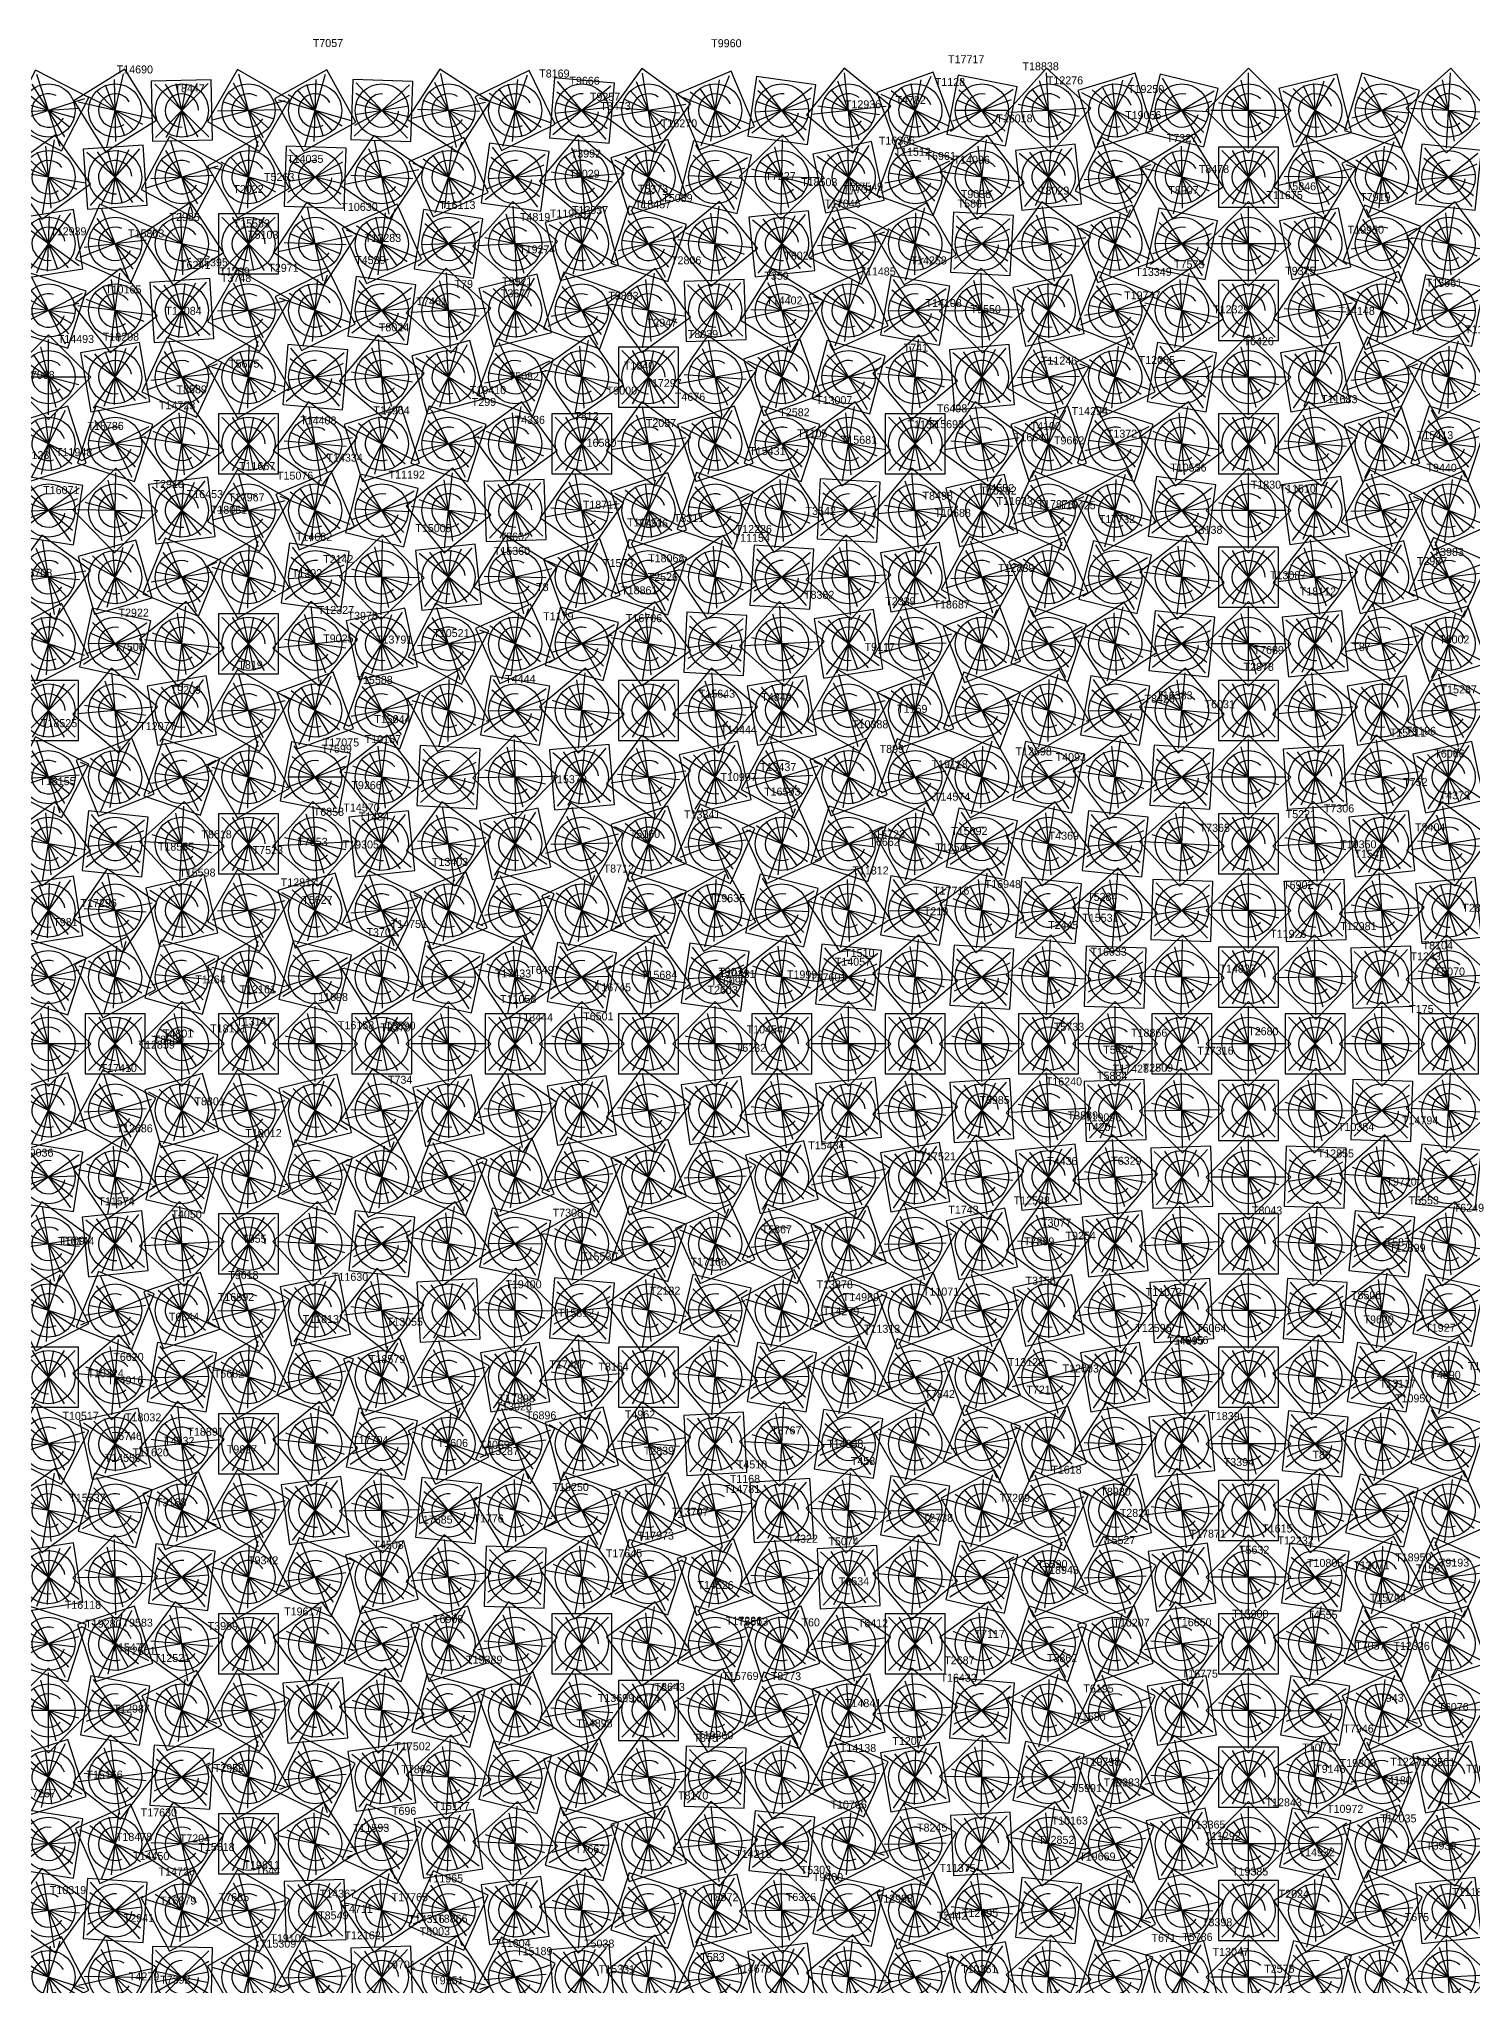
# Model space of a CAD drawing. Header units: metres. Extents: x -45 to 15052, y -45 to 15012.
# Drawn here: x 2686 to 4835, y 12088 to 15007 of the extents above; entities that cross this region are included whole.
import ezdxf

# ---------------------------------------------------------------- set-up
doc = ezdxf.new("R2010")
doc.units = ezdxf.units.M
for name, color, linetype in [('L0', 1, 'Continuous'), ('L1', 2, 'Continuous'), ('L10', 4, 'Continuous'), ('L11', 5, 'Continuous'), ('L2', 3, 'Continuous'), ('L3', 4, 'Continuous'), ('L4', 5, 'Continuous'), ('L5', 6, 'Continuous'), ('L6', 7, 'Continuous'), ('L7', 1, 'Continuous'), ('L8', 2, 'Continuous'), ('L9', 3, 'Continuous')]:
    doc.layers.add(name, color=color, linetype=linetype)

# ---------------------------------------------------------------- blocks, each defined once
blk = doc.blocks.new('CELL')
for p, q in [((-40, -40), (40, 40)), ((40, -40), (-40, 40)), ((-24, -40), (24, 40)), ((24, -40), (-24, 40)), ((-8, -40), (8, 40)), ((8, -40), (-8, 40))]:
    blk.add_line(p, q)
blk.add_lwpolyline([(-45, -45), (45, -45), (45, 45), (-45, 45)], close=True)
blk.add_circle((0, 0), 40)
blk.add_arc((0, 0), 25, 0, 270)

msp = doc.modelspace()

# ---------------------------------------------------------------- block references
at = {"layer": 'L0'}
for p, rotation in [((3100, 14900), 29), ((4300, 14900), 17), ((3200, 14800), 56), ((4400, 14800), 32), ((3300, 14700), 81), ((4500, 14700), 45), ((3400, 14600), 14), ((4600, 14600), 56), ((3500, 14500), 35), ((4700, 14500), 65), ((3600, 14400), 54), ((4800, 14400), 72), ((3700, 14300), 71), ((3800, 14200), 86.00000000000001), ((2700, 14100), 27), ((3900, 14100), 9), ((2800, 14000), 50), ((4000, 14000), 20), ((2900, 13900), 71), ((4100, 13900), 29), ((4200, 13800), 36), ((3100, 13700), 17), ((4300, 13700), 41), ((3200, 13600), 32), ((4400, 13600), 43.99999999999999), ((3300, 13500), 45), ((4500, 13500), 45), ((3400, 13400), 56), ((4600, 13400), 43.99999999999999), ((3500, 13300), 65), ((4700, 13300), 41), ((3600, 13200), 72), ((4800, 13200), 36), ((3700, 13100), 77.00000000000001), ((3800, 13000), 80), ((2700, 12900), 63), ((3900, 12900), 81), ((2800, 12800), 74), ((4000, 12800), 80), ((2900, 12700), 83.00000000000001), ((4100, 12700), 77.00000000000001), ((4200, 12600), 72), ((4300, 12500), 65), ((3100, 12500), 5), ((3200, 12400), 8), ((4400, 12400), 56), ((3300, 12300), 9), ((4500, 12300), 45), ((4600, 12200), 32), ((3400, 12200), 8), ((3500, 12100), 5), ((4700, 12100), 17)]:
    msp.add_blockref('CELL', p, dxfattribs=dict(at, rotation=rotation))
for p in [(3000, 13800), (3000, 12600)]:
    msp.add_blockref('CELL', p, dxfattribs=at)
at = {"layer": 'L1'}
for p, rotation in [((3200, 14900), 87.99999999999999), ((4400, 14900), 76), ((3300, 14800), 24), ((3400, 14700), 48), ((4600, 14700), 12), ((3500, 14600), 70), ((4700, 14600), 22), ((4800, 14500), 30), ((3700, 14400), 18), ((3800, 14300), 34), ((2700, 14200), 54), ((3900, 14200), 48), ((4000, 14100), 59.99999999999999), ((2800, 14100), 78), ((2900, 14000), 10), ((4100, 14000), 70), ((3000, 13900), 30), ((4200, 13900), 78), ((3100, 13800), 48), ((4300, 13800), 84), ((3200, 13700), 64), ((4400, 13700), 87.99999999999999), ((3300, 13600), 78), ((3500, 13400), 10), ((4700, 13400), 87.99999999999999), ((3600, 13300), 18), ((4800, 13300), 84), ((3700, 13200), 24), ((3800, 13100), 28), ((3900, 13000), 30), ((4000, 12900), 30), ((2800, 12900), 12), ((2900, 12800), 22), ((4100, 12800), 28), ((3000, 12700), 30), ((4200, 12700), 24), ((3100, 12600), 36), ((4300, 12600), 18), ((3200, 12500), 40), ((4400, 12500), 10), ((3300, 12400), 42), ((3400, 12300), 42), ((4600, 12300), 78), ((3500, 12200), 40), ((4700, 12200), 64), ((3600, 12100), 36), ((4800, 12100), 48)]:
    msp.add_blockref('CELL', p, dxfattribs=dict(at, rotation=rotation))
for p in [(4500, 14800), (3600, 14500), (4500, 13600), (3400, 13500), (4600, 13500), (2700, 13000), (4500, 12400)]:
    msp.add_blockref('CELL', p, dxfattribs=at)
at = {"layer": 'L10'}
for p, rotation in [((4100, 14900), 79), ((2900, 14900), 1), ((3000, 14800), 30), ((4200, 14800), 6), ((3100, 14700), 57.00000000000001), ((4300, 14700), 21), ((4400, 14600), 34), ((3200, 14600), 82), ((3300, 14500), 15), ((4500, 14500), 45), ((3400, 14400), 36), ((4600, 14400), 54), ((3500, 14300), 55), ((4700, 14300), 61), ((3600, 14200), 72), ((4800, 14200), 66), ((3700, 14100), 87), ((3800, 14000), 10), ((2700, 13900), 63), ((3900, 13900), 21), ((2800, 13800), 84), ((4000, 13800), 30), ((2900, 13700), 13), ((4100, 13700), 37), ((4200, 13600), 42), ((3000, 13600), 30), ((3100, 13500), 45), ((4300, 13500), 45), ((3200, 13400), 58), ((4400, 13400), 46), ((3300, 13300), 68.99999999999999), ((4500, 13300), 45), ((3400, 13200), 78), ((4600, 13200), 42), ((3500, 13100), 85), ((4700, 13100), 37), ((4800, 13000), 30), ((3700, 12900), 3), ((3800, 12800), 4), ((2700, 12700), 9), ((3900, 12700), 3), ((2800, 12600), 18), ((2900, 12500), 25), ((4100, 12500), 85), ((3000, 12400), 30), ((4200, 12400), 78), ((3100, 12300), 33), ((4300, 12300), 68.99999999999999), ((3200, 12200), 34), ((4400, 12200), 58), ((3300, 12100), 33), ((4500, 12100), 45)]:
    msp.add_blockref('CELL', p, dxfattribs=dict(at, rotation=rotation))
for p in [(3600, 13000), (4000, 12600)]:
    msp.add_blockref('CELL', p, dxfattribs=at)
at = {"layer": 'L11'}
for p, rotation in [((3000, 14900), 59.99999999999999), ((4200, 14900), 48), ((4300, 14800), 64), ((3100, 14800), 87.99999999999999), ((3200, 14700), 24), ((4400, 14700), 78), ((3300, 14600), 48), ((3400, 14500), 70), ((4600, 14500), 10), ((4700, 14400), 18), ((3600, 14300), 18), ((4800, 14300), 24), ((3700, 14200), 34), ((3800, 14100), 48), ((3900, 14000), 59.99999999999999), ((2800, 13900), 22), ((4000, 13900), 70), ((2900, 13800), 42), ((4100, 13800), 78), ((3000, 13700), 59.99999999999999), ((4200, 13700), 84), ((3100, 13600), 76), ((4300, 13600), 87.99999999999999), ((3300, 13400), 12), ((3400, 13300), 22), ((4600, 13300), 87.99999999999999), ((3500, 13200), 30), ((4700, 13200), 84), ((3600, 13100), 36), ((4800, 13100), 78), ((3700, 13000), 40), ((3800, 12900), 42), ((2700, 12800), 36), ((3900, 12800), 42), ((2800, 12700), 46), ((4000, 12700), 40), ((2900, 12600), 54), ((4100, 12600), 36), ((3000, 12500), 59.99999999999999), ((4200, 12500), 30), ((3100, 12400), 64), ((4300, 12400), 22), ((3200, 12300), 66), ((4400, 12300), 12), ((3300, 12200), 66), ((3400, 12100), 64), ((4600, 12100), 76)]:
    msp.add_blockref('CELL', p, dxfattribs=dict(at, rotation=rotation))
for p in [(4500, 14600), (3500, 14400), (2700, 14000), (3200, 13500), (4400, 13500), (4500, 13400), (4500, 12200)]:
    msp.add_blockref('CELL', p, dxfattribs=at)
at = {"layer": 'L2'}
for p, rotation in [((3300, 14900), 57.00000000000001), ((4500, 14900), 45), ((4600, 14800), 58), ((3400, 14800), 82), ((3500, 14700), 15), ((4700, 14700), 68.99999999999999), ((3600, 14600), 36), ((4800, 14600), 78), ((3700, 14500), 55), ((3800, 14400), 72), ((2700, 14300), 81), ((3900, 14300), 87), ((2800, 14200), 16), ((4000, 14200), 10), ((2900, 14100), 39), ((4100, 14100), 21), ((3000, 14000), 59.99999999999999), ((4200, 14000), 30), ((4300, 13900), 37), ((3100, 13900), 79), ((3200, 13800), 6), ((4400, 13800), 42), ((3300, 13700), 21), ((4500, 13700), 45), ((3400, 13600), 34), ((4600, 13600), 46), ((3500, 13500), 45), ((4700, 13500), 45), ((3600, 13400), 54), ((4800, 13400), 42), ((3700, 13300), 61), ((3800, 13200), 66), ((2700, 13100), 27), ((3900, 13100), 68.99999999999999), ((2800, 13000), 40), ((4000, 13000), 70), ((2900, 12900), 51), ((4100, 12900), 68.99999999999999), ((3000, 12800), 59.99999999999999), ((4200, 12800), 66), ((3100, 12700), 67.00000000000001), ((4300, 12700), 61), ((3200, 12600), 72), ((4400, 12600), 54), ((3300, 12500), 75.00000000000001), ((4500, 12500), 45), ((3400, 12400), 76), ((4600, 12400), 34), ((3500, 12300), 75.00000000000001), ((4700, 12300), 21), ((3600, 12200), 72), ((4800, 12200), 6), ((3700, 12100), 67.00000000000001)]:
    msp.add_blockref('CELL', p, dxfattribs=dict(at, rotation=rotation))
at = {"layer": 'L3'}
for p, rotation in [((3400, 14900), 26), ((4600, 14900), 14), ((3500, 14800), 50), ((4700, 14800), 26), ((3600, 14700), 72), ((4800, 14700), 36), ((3700, 14600), 2), ((3800, 14500), 20), ((2700, 14400), 18), ((3900, 14400), 36), ((2800, 14300), 43.99999999999999), ((4000, 14300), 50), ((2900, 14200), 68), ((4100, 14200), 62), ((4200, 14100), 72), ((3100, 14000), 20), ((4300, 14000), 80), ((3200, 13900), 38), ((4400, 13900), 86.00000000000001), ((3300, 13800), 54), ((3400, 13700), 68), ((4600, 13700), 2), ((3500, 13600), 80), ((4700, 13600), 2), ((3700, 13400), 8), ((3800, 13300), 14), ((2700, 13200), 54), ((3900, 13200), 18), ((2800, 13100), 68), ((4000, 13100), 20), ((2900, 13000), 80), ((4100, 13000), 20), ((4200, 12900), 18), ((3100, 12800), 8), ((4300, 12800), 14), ((3200, 12700), 14), ((4400, 12700), 8), ((3300, 12600), 18), ((3400, 12500), 20), ((4600, 12500), 80), ((3500, 12400), 20), ((4700, 12400), 68), ((3600, 12300), 18), ((4800, 12300), 54), ((3700, 12200), 14), ((3800, 12100), 8)]:
    msp.add_blockref('CELL', p, dxfattribs=dict(at, rotation=rotation))
for p in [(3000, 14100), (4500, 13800), (3600, 13500), (4800, 13500), (3000, 12900), (4500, 12600)]:
    msp.add_blockref('CELL', p, dxfattribs=at)
at = {"layer": 'L4'}
for p, rotation in [((3500, 14900), 85), ((4700, 14900), 73), ((3600, 14800), 18), ((4800, 14800), 84), ((3700, 14700), 39), ((3800, 14600), 58), ((2700, 14500), 45), ((3900, 14500), 75.00000000000001), ((2800, 14400), 72), ((2900, 14300), 7), ((4100, 14300), 13), ((3000, 14200), 30), ((4200, 14200), 24), ((3100, 14100), 51), ((4300, 14100), 33), ((3200, 14000), 70), ((4400, 14000), 40), ((4500, 13900), 45), ((3300, 13900), 87), ((3400, 13800), 12), ((4600, 13800), 48), ((3500, 13700), 25), ((4700, 13700), 49), ((3600, 13600), 36), ((4800, 13600), 48), ((3700, 13500), 45), ((3800, 13400), 52.00000000000001), ((2700, 13300), 81), ((3900, 13300), 57.00000000000001), ((4000, 13200), 59.99999999999999), ((2800, 13200), 6), ((2900, 13100), 19), ((4100, 13100), 61), ((3000, 13000), 30), ((4200, 13000), 59.99999999999999), ((3100, 12900), 39), ((4300, 12900), 57.00000000000001), ((3200, 12800), 46), ((4400, 12800), 52.00000000000001), ((3300, 12700), 51), ((4500, 12700), 45), ((3400, 12600), 54), ((4600, 12600), 36), ((3500, 12500), 55), ((4700, 12500), 25), ((3600, 12400), 54), ((4800, 12400), 12), ((3700, 12300), 51), ((3800, 12200), 46), ((2700, 12100), 27), ((3900, 12100), 39)]:
    msp.add_blockref('CELL', p, dxfattribs=dict(at, rotation=rotation))
msp.add_blockref('CELL', (4000, 14400), dxfattribs=at)
at = {"layer": 'L5'}
for p, rotation in [((3600, 14900), 54), ((4800, 14900), 42), ((3700, 14800), 76), ((3800, 14700), 6), ((2700, 14600), 72), ((3900, 14600), 24), ((2800, 14500), 10), ((4000, 14500), 40), ((2900, 14400), 36), ((4100, 14400), 54), ((3000, 14300), 59.99999999999999), ((4200, 14300), 66), ((3100, 14200), 82), ((4300, 14200), 76), ((3200, 14100), 12), ((4400, 14100), 84), ((3300, 14000), 30), ((3400, 13900), 46), ((4600, 13900), 4), ((3500, 13800), 59.99999999999999), ((4700, 13800), 6), ((3600, 13700), 72), ((4800, 13700), 6), ((3700, 13600), 82), ((2700, 13400), 18), ((3900, 13400), 6), ((2800, 13300), 34), ((4000, 13300), 10), ((2900, 13200), 48), ((4100, 13200), 12), ((3000, 13100), 59.99999999999999), ((4200, 13100), 12), ((3100, 13000), 70), ((4300, 13000), 10), ((3200, 12900), 78), ((4400, 12900), 6), ((3300, 12800), 84), ((3400, 12700), 87.99999999999999), ((4600, 12700), 82), ((4700, 12600), 72), ((4800, 12500), 59.99999999999999), ((3700, 12400), 87.99999999999999), ((3800, 12300), 84), ((2700, 12200), 54), ((3900, 12200), 78), ((2800, 12100), 58), ((4000, 12100), 70)]:
    msp.add_blockref('CELL', p, dxfattribs=dict(at, rotation=rotation))
for p in [(4500, 14000), (3800, 13500), (4500, 12800), (3500, 12600), (3600, 12500)]:
    msp.add_blockref('CELL', p, dxfattribs=at)
at = {"layer": 'L6'}
for p, rotation in [((3700, 14900), 23), ((3800, 14800), 43.99999999999999), ((2700, 14700), 9), ((3900, 14700), 63), ((2800, 14600), 38), ((4000, 14600), 80), ((2900, 14500), 65), ((4100, 14500), 5), ((4200, 14400), 18), ((3100, 14300), 23), ((4300, 14300), 29), ((3200, 14200), 43.99999999999999), ((4400, 14200), 38), ((3300, 14100), 63), ((4500, 14100), 45), ((3400, 14000), 80), ((4600, 14000), 50), ((4700, 13900), 53), ((3500, 13900), 5), ((3600, 13800), 18), ((4800, 13800), 54), ((3700, 13700), 29), ((3800, 13600), 38), ((2700, 13500), 45), ((3900, 13500), 45), ((2800, 13400), 62), ((4000, 13400), 50), ((2900, 13300), 77.00000000000001), ((4100, 13300), 53), ((4200, 13200), 54), ((3100, 13100), 11), ((4300, 13100), 53), ((3200, 13000), 20), ((4400, 13000), 50), ((4500, 12900), 45), ((3300, 12900), 27), ((3400, 12800), 32), ((4600, 12800), 38), ((3500, 12700), 35), ((4700, 12700), 29), ((3600, 12600), 36), ((4800, 12600), 18), ((3700, 12500), 35), ((3800, 12400), 32), ((2700, 12300), 81), ((3900, 12300), 27), ((2800, 12200), 86.00000000000001), ((4000, 12200), 20), ((2900, 12100), 89), ((4100, 12100), 11)]:
    msp.add_blockref('CELL', p, dxfattribs=dict(at, rotation=rotation))
for p in [(3000, 14400), (3000, 13200)]:
    msp.add_blockref('CELL', p, dxfattribs=at)
at = {"layer": 'L7'}
for p, rotation in [((3800, 14900), 82), ((2700, 14800), 36), ((3900, 14800), 12), ((2800, 14700), 66), ((4000, 14700), 30), ((4100, 14600), 46), ((2900, 14600), 4), ((3000, 14500), 30), ((4200, 14500), 59.99999999999999), ((3100, 14400), 54), ((4300, 14400), 72), ((3200, 14300), 76), ((4400, 14300), 82), ((3300, 14200), 6), ((3400, 14100), 24), ((4600, 14100), 6), ((3500, 14000), 40), ((4700, 14000), 10), ((3600, 13900), 54), ((4800, 13900), 12), ((3700, 13800), 66), ((3800, 13700), 76), ((2700, 13600), 72), ((3900, 13600), 84), ((2900, 13400), 16), ((4100, 13400), 4), ((3000, 13300), 30), ((4200, 13300), 6), ((3100, 13200), 42), ((4300, 13200), 6), ((3200, 13100), 52.00000000000001), ((4400, 13100), 4), ((3300, 13000), 59.99999999999999), ((3400, 12900), 66), ((4600, 12900), 84), ((3500, 12800), 70), ((4700, 12800), 76), ((4800, 12700), 66), ((3600, 12700), 72), ((3700, 12600), 72), ((3800, 12500), 70), ((2700, 12400), 18), ((3900, 12400), 66), ((2800, 12300), 24), ((4000, 12300), 59.99999999999999), ((2900, 12200), 28), ((4100, 12200), 52.00000000000001), ((3000, 12100), 30), ((4200, 12100), 42)]:
    msp.add_blockref('CELL', p, dxfattribs=dict(at, rotation=rotation))
for p in [(4500, 14200), (2800, 13500), (4000, 13500), (4500, 13000)]:
    msp.add_blockref('CELL', p, dxfattribs=at)
at = {"layer": 'L8'}
for p, rotation in [((2700, 14900), 63), ((3900, 14900), 51), ((2800, 14800), 4), ((4000, 14800), 70), ((2900, 14700), 33), ((4100, 14700), 87), ((3000, 14600), 59.99999999999999), ((4200, 14600), 12), ((3100, 14500), 85), ((4300, 14500), 25), ((3200, 14400), 18), ((4400, 14400), 36), ((3300, 14300), 39), ((4500, 14300), 45), ((3400, 14200), 58), ((4600, 14200), 52.00000000000001), ((4700, 14100), 57.00000000000001), ((3500, 14100), 75.00000000000001), ((4800, 14000), 59.99999999999999), ((3700, 13900), 13), ((3800, 13800), 24), ((2700, 13700), 9), ((3900, 13700), 33), ((4000, 13600), 40), ((2800, 13600), 28), ((2900, 13500), 45), ((4100, 13500), 45), ((3000, 13400), 59.99999999999999), ((4200, 13400), 48), ((3100, 13300), 73), ((4300, 13300), 49), ((4400, 13200), 48), ((3200, 13200), 84), ((3300, 13100), 3), ((4500, 13100), 45), ((3400, 13000), 10), ((4600, 13000), 40), ((4700, 12900), 33), ((3500, 12900), 15), ((3600, 12800), 18), ((4800, 12800), 24), ((3700, 12700), 19), ((3800, 12600), 18), ((2700, 12500), 45), ((3900, 12500), 15), ((2800, 12400), 52.00000000000001), ((4000, 12400), 10), ((2900, 12300), 57.00000000000001), ((4100, 12300), 3), ((3000, 12200), 59.99999999999999), ((4200, 12200), 84), ((3100, 12100), 61), ((4300, 12100), 73)]:
    msp.add_blockref('CELL', p, dxfattribs=dict(at, rotation=rotation))
msp.add_blockref('CELL', (3600, 14000), dxfattribs=at)
at = {"layer": 'L9'}
for p, rotation in [((2800, 14900), 32), ((4000, 14900), 20), ((2900, 14800), 62), ((4100, 14800), 38), ((4200, 14700), 54), ((3100, 14600), 26), ((4300, 14600), 68), ((3200, 14500), 50), ((4400, 14500), 80), ((3300, 14400), 72), ((3400, 14300), 2), ((4600, 14300), 8), ((3500, 14200), 20), ((4700, 14200), 14), ((3600, 14100), 36), ((4800, 14100), 18), ((3700, 14000), 50), ((3800, 13900), 62), ((2700, 13800), 36), ((3900, 13800), 72), ((2800, 13700), 56), ((4000, 13700), 80), ((2900, 13600), 74), ((4100, 13600), 86.00000000000001), ((3100, 13400), 14), ((4300, 13400), 2), ((3200, 13300), 26), ((4400, 13300), 2), ((3300, 13200), 36), ((3400, 13100), 43.99999999999999), ((4600, 13100), 86.00000000000001), ((3500, 13000), 50), ((4700, 13000), 80), ((3600, 12900), 54), ((4800, 12900), 72), ((3700, 12800), 56), ((3800, 12700), 56), ((2700, 12600), 72), ((3900, 12600), 54), ((4000, 12500), 50), ((2800, 12500), 80), ((2900, 12400), 86.00000000000001), ((4100, 12400), 43.99999999999999), ((4200, 12300), 36), ((3100, 12200), 2), ((4300, 12200), 26), ((3200, 12100), 2), ((4400, 12100), 14)]:
    msp.add_blockref('CELL', p, dxfattribs=dict(at, rotation=rotation))
for p in [(3000, 14700), (4500, 14400), (3000, 13500), (4200, 13500), (4500, 13200), (3000, 12300)]:
    msp.add_blockref('CELL', p, dxfattribs=at)

# ---------------------------------------------------------------- texts
at = {"layer": 'L3'}
for s, p in [('T7057', (3096.4, 14995.2)), ('T9960', (3694, 14994.9)), ('T17717', (4049.2, 14970.9)), ('T14690', (2802.3, 14955.6)), ('T8169', (3436, 14949.5)), ('T9666', (3481.3, 14938.6)), ('T1128', (4029.3, 14936.8)), ('T18838', (4160.9, 14960.3)), ('T12276', (4197.4, 14939.2)), ('T8447', (2888.9, 14927.3)), ('T9257', (3512, 14914.6)), ('T4782', (3970.3, 14909.8)), ('T19250', (4319.1, 14926.2)), ('T3473', (3527.7, 14900.8)), ('T12936', (3894.5, 14903.3)), ('T16018', (4121.6, 14882.2)), ('T19056', (4314.8, 14887)), ('T16270', (3618.5, 14874.7)), ('T16306', (3945.3, 14848.8)), ('T7327', (4377.2, 14852.6)), ('T14035', (3057.9, 14821.4)), ('T3992', (3483.2, 14829.4)), ('T11512', (3968.9, 14832)), ('T6961', (4015.4, 14825.8)), ('T14096', (4057.5, 14820.1)), ('T5263', (3023.2, 14794.2)), ('T6029', (3481.2, 14799.2)), ('T7227', (3775.2, 14795.7)), ('T8478', (4425.3, 14806.3)), ('T2022', (2977.2, 14776.3)), ('T5373', (3583.9, 14776.5)), ('T5089', (3620.6, 14762.8)), ('T18503', (3828.8, 14786.5)), ('T7731', (3891.7, 14776)), ('T17549', (3897.4, 14779.9)), ('T9038', (4068.3, 14768.6)), ('T8029', (4185.6, 14773.9)), ('T8907', (4379.6, 14774.5)), ('T11675', (4526.9, 14767.1)), ('T5846', (4555.8, 14780.2)), ('T7919', (4667.3, 14764)), ('T2985', (2881.4, 14734.2)), ('T10630', (3139.3, 14749.4)), ('T16113', (3285.9, 14752.3)), ('T4819', (3407.1, 14734.2)), ('T11958', (3451.9, 14739.4)), ('T13937', (3485.1, 14744.6)), ('T18457', (3579.4, 14753.3)), ('T17046', (3863.9, 14754.4)), ('T580', (4063.5, 14754.4)), ('T12939', (2702.5, 14712.8)), ('T15863', (2819.3, 14709.6)), ('T15583', (2977.7, 14724.6)), ('T5103', (2999.3, 14707.6)), ('T13283', (3174.5, 14702.9)), ('T19950', (4648.7, 14715.3)), ('T19274', (3405.9, 14685.7)), ('T8022', (3803.6, 14676.2)), ('T6241', (2897.3, 14662.4)), ('T5395', (2923.5, 14666.2)), ('T1709', (2956.4, 14652.5)), ('T3748', (2958.6, 14642.7)), ('T2971', (3029.7, 14658)), ('T4539', (3160, 14669.8)), ('T2806', (3633.7, 14669.3)), ('T359', (3773.7, 14646.1)), ('T11485', (3916.3, 14652.5)), ('T14258', (3992.9, 14669.1)), ('T13349', (4330.2, 14651.9)), ('T7573', (4388.2, 14663.3)), ('T9375', (4554.9, 14653.5)), ('T10165', (2784.9, 14625.6)), ('T79', (3309, 14633.9)), ('T3677', (3378.5, 14619.7)), ('T9921', (3380.1, 14637.8)), ('T9883', (3539.6, 14616)), ('T19747', (4313.4, 14616.8)), ('T15961', (4765.9, 14635.5)), ('T17084', (2875.3, 14593.5)), ('T7461', (3252.1, 14607.7)), ('T14402', (3776.5, 14609.1)), ('T14108', (4015.5, 14605.2)), ('T9550', (4083, 14596)), ('T12329', (4446.8, 14595.7)), ('T14148', (4634.9, 14593.4)), ('T8024', (3195.5, 14568.8)), ('T2947', (3597.3, 14575.8)), ('T8039', (3658.9, 14558.8)), ('T1129', (4824.6, 14565.7)), ('T14493', (2713.9, 14551.3)), ('T18208', (2781.4, 14554.6)), ('T741', (3982.7, 14538.3)), ('T6426', (4492.3, 14547.9)), ('T17068', (2654.8, 14497.4)), ('T5675', (2970.8, 14514.2)), ('T1340', (3563, 14511.4)), ('T11246', (4188.5, 14518.8)), ('T12065', (4335.2, 14519.8)), ('T8589', (2892, 14475.7)), ('T19410', (3331.9, 14474.6)), ('T5082', (3390.1, 14495.3)), ('T9000', (3537.3, 14473.9)), ('T17297', (3595.3, 14485.1)), ('T14723', (2865.7, 14451.7)), ('T14964', (3187.2, 14444.2)), ('T299', (3334.8, 14456.8)), ('T4676', (3639.5, 14464.5)), ('T2582', (3796.1, 14441.3)), ('T13007', (3851.2, 14459.5)), ('T6498', (4032.5, 14447.2)), ('T14294', (4234.6, 14443.1)), ('T11683', (4608.8, 14461)), ('T18786', (2758.4, 14420.9)), ('T14408', (3077.4, 14429)), ('T4336', (3399.1, 14430)), ('T812', (3488.6, 14435.8)), ('T2057', (3595.9, 14425.3)), ('T7105', (3822.8, 14409.6)), ('T1152', (3988.5, 14423)), ('T15693', (4018.7, 14423.5)), ('T4100', (4173.1, 14420.6)), ('T13727', (4287.4, 14409.3)), ('T11948', (2711.2, 14381.5)), ('T16580', (3497.3, 14395.6)), ('T15431', (3751.1, 14383.1)), ('T15681', (3888.3, 14400.1)), ('T16641', (4148, 14403.9)), ('T9662', (4208.1, 14399.2)), ('T15413', (4752.5, 14406.9)), ('T15128', (2646.8, 14377)), ('T11667', (2985.7, 14360.6)), ('T14334', (3116.9, 14373.3)), ('T10536', (4382.5, 14358.4)), ('T9440', (4766.8, 14358.1)), ('T16071', (2692, 14324.5)), ('T2910', (2857.4, 14333.7)), ('T15076', (3042.7, 14346.3)), ('T11192', (3210.1, 14347.8)), ('T15282', (4097.7, 14323.9)), ('T4552', (4103, 14327.8)), ('T1830', (4503.3, 14332.8)), ('T11510', (4546.4, 14326.6)), ('T16453', (2907.3, 14318.6)), ('T18061', (2943.4, 14295.1)), ('T17967', (2969.6, 14313.7)), ('T18711', (3501.4, 14302.7)), ('T3542', (3835.5, 14293.4)), ('T8498', (4011, 14316.1)), ('T11633', (4122, 14308.2)), ('T17878', (4183.5, 14303.5)), ('T19425', (4216.2, 14301.9)), ('T15009', (3250.2, 14267.5)), ('T11451', (3567.8, 14276)), ('T7316', (3583.6, 14274.6)), ('T3311', (3637.9, 14282.6)), ('T12226', (3730.6, 14266.3)), ('T10688', (4029.1, 14290.4)), ('T17732', (4275.3, 14281)), ('T3138', (4415.3, 14265)), ('T14682', (3071.1, 14254.5)), ('T8602', (3376.6, 14254.8)), ('T11154', (3727.6, 14253)), ('T2142', (3111.9, 14221)), ('T15360', (3367.9, 14233.4)), ('T1573', (3531.7, 14215.2)), ('T18068', (3599.4, 14222.4)), ('T12839', (4124.2, 14207.9)), ('T2987', (4752.4, 14218.2)), ('T3983', (4777.4, 14231.8)), ('T16708', (2651.2, 14200.5)), ('T1392', (3065, 14200)), ('T8', (3431.4, 14179.1)), ('T2526', (3598.6, 14194.2)), ('T13087', (4532.1, 14196.9)), ('T18861', (3558.9, 14174.3)), ('T8382', (3833.2, 14167.5)), ('T2339', (3955, 14157.9)), ('T18687', (4027.4, 14153.1)), ('T18112', (4576.7, 14172.5)), ('T2922', (2805, 14140.7)), ('T12327', (3103.9, 14144.8)), ('T3978', (3148.5, 14136)), ('T1179', (3441.9, 14135.4)), ('T16706', (3566, 14132.5)), ('T7506', (2798.8, 14089.3)), ('T9025', (3112, 14102.1)), ('T13791', (3191.2, 14100.4)), ('T10521', (3277.1, 14110.1)), ('T9117', (3924.1, 14089.4)), ('T87', (4655.5, 14089.3)), ('T8002', (4785.8, 14100.5)), ('T819', (2984.8, 14062.6)), ('T2878', (4492.5, 14059.5)), ('T7689', (4507.5, 14084.6)), ('T15588', (3161.9, 14039.9)), ('T4444', (3385, 14041.3)), ('T9209', (2883.1, 14025.1)), ('T15643', (3675.4, 14019.2)), ('T4849', (3769.2, 14014.1)), ('T8420', (4343.9, 14011.7)), ('T16383', (4361.6, 14016.8)), ('T6031', (4434, 14003.4)), ('T15287', (4788, 14025.6)), ('T18525', (2688.6, 13975)), ('T15044', (3188.6, 13981)), ('T10388', (3905.2, 13973.3)), ('T1169', (3972.8, 13996.5)), ('T12077', (2836.1, 13970.5)), ('T17075', (3111.5, 13946.1)), ('T10167', (3174.2, 13951)), ('T14444', (3708, 13965.2)), ('T15511', (4711.8, 13960.9)), ('T9196', (4735.7, 13963.6)), ('T7599', (3109.5, 13936.8)), ('T8997', (3946.6, 13936.4)), ('T19118', (4024.3, 13913.4)), ('T12698', (4150.4, 13932.6)), ('T4093', (4210.6, 13924.1)), ('T6066', (4778.6, 13929.4)), ('T16155', (2686.3, 13888)), ('T15370', (3452.9, 13890.9)), ('T10997', (3707.9, 13894.2)), ('T13437', (3767.2, 13909.1)), ('T752', (4731.9, 13886.8)), ('T9266', (3154.3, 13882)), ('T16593', (3773.3, 13872.3)), ('T14574', (4028.1, 13864.7)), ('T4373', (4786.6, 13866.8)), ('T6858', (3097.8, 13842)), ('T14570', (3142.3, 13848.4)), ('T1484', (3165.5, 13835)), ('T13341', (3653.2, 13838.1)), ('T5221', (4555.7, 13838.5)), ('T7306', (4612.9, 13847.1)), ('T8618', (2929.3, 13808.3)), ('T7853', (3073.2, 13797)), ('T5160', (3571.8, 13808.9)), ('T15723', (3930.3, 13808.3)), ('T6662', (3931.2, 13797)), ('T15092', (4054, 13813.2)), ('T4369', (4200.1, 13806.2)), ('T7365', (4426.6, 13818)), ('T8404', (4749.7, 13818.8)), ('T18555', (2864, 13789.8)), ('T7523', (3006.2, 13784.6)), ('T19305', (3141.2, 13793)), ('T13403', (3275.1, 13766.9)), ('T13545', (4030, 13788.7)), ('T19350', (4637.4, 13793.2)), ('T1541', (4658.9, 13779)), ('T15598', (2896.1, 13750.9)), ('T8712', (3532.6, 13756.9)), ('T11812', (3905.7, 13754)), ('T12817', (3048.3, 13736.2)), ('T5627', (3080.6, 13709.9)), ('T19635', (3690.4, 13712.6)), ('T17716', (4026.8, 13723.8)), ('T16948', (4104.2, 13733.6)), ('T5284', (4257.8, 13714.4)), ('T6902', (4551.8, 13732.3)), ('T17296', (2748, 13705.2)), ('T219', (4012.9, 13692.9)), ('T15531', (4250.6, 13683)), ('T2877', (4820.7, 13698)), ('T981', (2707.2, 13676.6)), ('T3701', (3176.9, 13661.5)), ('T14751', (3213.2, 13673.9)), ('T2445', (4199.3, 13672.2)), ('T11926', (4532.4, 13659)), ('T12981', (4637.5, 13670.5)), ('T1510', (3893.5, 13630.3)), ('T16033', (4262.9, 13632.1)), ('T1243', (4742.9, 13625.2)), ('T8104', (4761, 13641.7)), ('T17433', (3369.5, 13599.5)), ('T6497', (3421.1, 13604.9)), ('T15684', (3588.6, 13597.5)), ('T9074', (3704.6, 13602)), ('T10331', (3706, 13598.8)), ('T19992', (3807.6, 13598)), ('T17601', (3842.2, 13593.7)), ('T14057', (3879.4, 13617.2)), ('T14833', (4456.4, 13606.9)), ('T5070', (4779.1, 13602.5)), ('T1264', (2920.2, 13590.5)), ('T12161', (2986.6, 13575.7)), ('T11698', (3094.7, 13564.2)), ('T16745', (3519.3, 13578.8)), ('T2603', (3688.4, 13575)), ('T16099', (3692.9, 13587.8)), ('T11058', (3377.3, 13561.2)), ('T13444', (3402.3, 13533.8)), ('T6501', (3502, 13535.2)), ('T175', (4741, 13546.3)), ('T4801', (2871.6, 13509.5)), ('T18111', (2942.5, 13517)), ('T13147', (2981.7, 13527.4)), ('T16158', (3134.1, 13521.9)), ('T3379', (3197.8, 13518.6)), ('T8590', (3205, 13521.3)), ('T10454', (3747.1, 13515.6)), ('T5733', (4207.9, 13519.6)), ('T18866', (4323.7, 13510.6)), ('T2680', (4499.4, 13512.9)), ('T12859', (2835, 13492.7)), ('T8680', (2857.7, 13500.2)), ('T6132', (3730.7, 13488)), ('T5427', (4282, 13485.2)), ('T17316', (4423.1, 13483.8)), ('T17410', (2778.2, 13457.7)), ('T5884', (4272.6, 13446.1)), ('T17428', (4296.2, 13456.7)), ('T2509', (4341.2, 13458.2)), ('T734', (3209.1, 13440.1)), ('T16240', (4195.8, 13437.5)), ('T8801', (2918.9, 13407.8)), ('T8985', (4096.2, 13409.7)), ('T12686', (2801.9, 13367.2)), ('T10012', (2995.3, 13360.1)), ('T3869', (4228.7, 13386.6)), ('T19096', (4254.6, 13383.7)), ('T420', (4256.3, 13369.2)), ('T10384', (4634.1, 13369.4)), ('T14794', (4730.1, 13379.2)), ('T9036', (2661.9, 13330.6)), ('T15434', (3839.5, 13341.7)), ('T12855', (4603.7, 13329.6)), ('T17521', (4006.5, 13325.2)), ('T4436', (4197.8, 13318.2)), ('T6329', (4294, 13318.6)), ('T9720', (4706.7, 13287.3)), ('T11574', (2774.8, 13257.7)), ('T1743', (4049.6, 13245.2)), ('T12588', (4147.6, 13259.1)), ('T8043', (4505, 13244.1)), ('T5553', (4740, 13259.2)), ('T6249', (4807.7, 13248.1)), ('T4050', (2884.4, 13238.3)), ('T7308', (3456.1, 13240.7)), ('T5667', (3769.6, 13215.7)), ('T3077', (4188.7, 13225.7)), ('T10144', (2714.5, 13198)), ('T509', (2718.1, 13198.7)), ('T355', (2990.5, 13201.6)), ('T7859', (4163.2, 13197.7)), ('T9254', (4225.4, 13206.1)), ('T587', (4705.5, 13196.4)), ('T12899', (4711, 13188)), ('T15530', (3498.8, 13175)), ('T17166', (3663, 13167.2)), ('T9618', (2969.5, 13147.1)), ('T11630', (3125.1, 13144.5)), ('T19400', (3385.2, 13133.3)), ('T13878', (3852, 13133.1)), ('T3156', (4165.4, 13138.8)), ('T16992', (2954, 13114.3)), ('T2182', (3602.2, 13123.8)), ('T14989', (3891.2, 13114.1)), ('T11071', (4011.5, 13122.4)), ('T11072', (4345.7, 13121.7)), ('T8506', (4653.6, 13117)), ('T6544', (2880.4, 13084.5)), ('T11813', (3081.2, 13081.2)), ('T13055', (3207.2, 13077.1)), ('T15812', (3464, 13090.6)), ('T14279', (3861.6, 13092.9)), ('T11313', (3923.1, 13066.6)), ('T12596', (4330.1, 13067.9)), ('T6064', (4421.2, 13067.8)), ('T9620', (4672.4, 13080.5)), ('T1927', (4765, 13068.1)), ('T14995', (4378.1, 13048.8)), ('T6456', (4394.3, 13049.7)), ('T6620', (2797.2, 13024.4)), ('T18579', (3180.6, 13021)), ('T17487', (3451.3, 13013.2)), ('T8164', (3524.8, 13009.7)), ('T13122', (4138.8, 13016.5)), ('T14012', (4828.8, 13010.5)), ('T10324', (2758.5, 12999.8)), ('T14916', (2787.9, 12989.3)), ('T5682', (2947.9, 12999.3)), ('T12003', (4221, 13007)), ('T13117', (4696.3, 12984.3)), ('T4890', (4772.7, 12997.5)), ('T13028', (3370.6, 12950)), ('T17898', (3375, 12962.2)), ('T7842', (4013.9, 12968.7)), ('T721', (4166.6, 12975.3)), ('T10950', (4719.6, 12962.2)), ('T10517', (2720.9, 12936)), ('T18032', (2814.7, 12933.7)), ('T6896', (3416.2, 12936.8)), ('T4962', (3564.4, 12938.1)), ('T1839', (4441.1, 12935.6)), ('T6746', (2794.7, 12905.6)), ('T4532', (2873.4, 12898.5)), ('T18891', (2908.3, 12912.1)), ('T17704', (3155.5, 12899.9)), ('T1606', (3283.7, 12895.3)), ('T4069', (3346.5, 12892.7)), ('T8767', (3783.9, 12914.2)), ('T14838', (3867.8, 12894)), ('T14550', (2784.2, 12872.9)), ('T11620', (2826, 12881.2)), ('T9827', (2967.4, 12885.9)), ('T13287', (3351.1, 12883.2)), ('T2839', (3592.8, 12883.8)), ('T4510', (3732.5, 12863.1)), ('T458', (3903.5, 12868.3)), ('T3394', (4462.7, 12866.6)), ('T86', (4595.8, 12877.7)), ('T1168', (3721.8, 12841.4)), ('T1618', (4204.1, 12855.2)), ('T15537', (2731.2, 12813.1)), ('T3168', (2861.3, 12806.3)), ('T18250', (3456, 12829.2)), ('T14781', (3713, 12826.2)), ('T7209', (4126.7, 12813)), ('T8980', (4277.7, 12822.3)), ('T17585', (3251.7, 12780.4)), ('T1776', (3337.3, 12782)), ('T13707', (3635.5, 12792)), ('T2738', (4011.2, 12783)), ('T2824', (4306.8, 12790.4)), ('T17973', (3583.7, 12756.3)), ('T4322', (3808.5, 12751.6)), ('T5074', (3869.8, 12747.7)), ('T5527', (4284.7, 12749.6)), ('T17871', (4411.5, 12759.3)), ('T1615', (4520.4, 12767)), ('T12232', (4543.3, 12749.1)), ('T9342', (2999.2, 12719.3)), ('T4508', (3187.3, 12742.6)), ('T17645', (3536, 12729.8)), ('T5632', (4485.6, 12735.1)), ('T18950', (4719.9, 12723.7)), ('T9193', (4785.4, 12715.8)), ('T8534', (3885.4, 12687.8)), ('T5590', (4182.9, 12713.8)), ('T18943', (4191, 12704.8)), ('T10805', (4587.6, 12715.4)), ('T13071', (4657.2, 12711.9)), ('T156', (4751, 12707)), ('T14526', (3673.4, 12682.2)), ('T15704', (4681.8, 12663.2)), ('T16118', (2724.4, 12652.5)), ('T19617', (3053.4, 12642.6)), ('T6908', (3276.7, 12631.1)), ('T17286', (3716, 12628.6)), ('T15900', (4475.4, 12639)), ('T4555', (4588.1, 12637.6)), ('T19280', (2755.1, 12624.3)), ('T9583', (2811, 12625.8)), ('T3999', (2938.7, 12620.7)), ('T5513', (3734, 12627.3)), ('T60', (3829.4, 12626.2)), ('T6412', (3913.8, 12624.9)), ('T7117', (4089, 12608.9)), ('T10207', (4297.2, 12625.8)), ('T16650', (4390.1, 12626.3)), ('T15477', (2794.3, 12588.6)), ('T2601', (2815.3, 12583.5)), ('T12521', (2858, 12572.8)), ('T15389', (3326.4, 12570.2)), ('T3862', (4197.6, 12572.6)), ('T7037', (4659.9, 12591.3)), ('T12326', (4717.4, 12590.9)), ('T15769', (3710.6, 12545.9)), ('T8773', (3783.3, 12545.5)), ('T16432', (4037.8, 12543.1)), ('T2687', (4043.5, 12569.3)), ('T16775', (4399.6, 12549.3)), ('T13699', (3523.9, 12512.8)), ('T16774', (3562.8, 12511.9)), ('T8643', (3609, 12529.4)), ('T6195', (4252.2, 12527)), ('T943', (4696, 12512.9)), ('T12987', (2797.6, 12496.7)), ('T14841', (3894.6, 12505)), ('T1680', (4240.1, 12484.7)), ('T6076', (4784.6, 12499.3)), ('T14898', (3491.7, 12474.7)), ('T875', (3667.4, 12453)), ('T19860', (3672.7, 12457)), ('T7946', (4642.2, 12466.9)), ('T17502', (3218.8, 12440.3)), ('T14138', (3887, 12437.8)), ('T1207', (3965.7, 12448.3)), ('T10717', (4580.5, 12438.4)), ('T15156', (2757, 12397.8)), ('T2958', (2947.9, 12407.6)), ('T7802', (3229.2, 12405.9)), ('T19798', (4253.1, 12417)), ('T9148', (4599.9, 12406.5)), ('T19300', (4636.6, 12415.2)), ('T12271', (4712.5, 12417.2)), ('T3501', (4764.3, 12416.5)), ('T10824', (4826.1, 12406.7)), ('T7257', (2665.8, 12369.9)), ('T8170', (3644.1, 12366.5)), ('T5991', (4234.6, 12377.6)), ('T19383', (4282.6, 12386.1)), ('T4180', (4699.3, 12389.3)), ('T17630', (2838.3, 12341.1)), ('T696', (3215.1, 12343.4)), ('T15177', (3277.5, 12350.7)), ('T10765', (3872.9, 12352.9)), ('T12843', (4525.5, 12356.2)), ('T10972', (4617.7, 12346.5)), ('T11593', (3156.7, 12318)), ('T8245', (4002.7, 12318.4)), ('T10163', (4204.6, 12329)), ('T13365', (4410.9, 12322.9)), ('T12035', (4697.4, 12332.1)), ('T18478', (2801, 12304.5)), ('T7204', (2896.8, 12302.2)), ('T15518', (2924.7, 12289.3)), ('T7667', (3489.6, 12286.2)), ('T14218', (3730, 12279)), ('T12852', (4184.3, 12300)), ('T11292', (4433.9, 12305.9)), ('T14932', (4575, 12281.3)), ('T3939', (4766.1, 12291.3)), ('T14450', (2826.8, 12275.6)), ('T14726', (2865.1, 12252.5)), ('T19811', (2992.5, 12262.2)), ('T644', (3010.8, 12253.8)), ('T5303', (3828.2, 12255)), ('T11375', (4036.3, 12257.9)), ('T19669', (4246, 12275)), ('T19385', (4475.1, 12252.5)), ('T10319', (2702, 12224.6)), ('T11965', (3267.4, 12242.1)), ('T9400', (3846.4, 12244.1)), ('T11187', (4805.2, 12221.7)), ('T16879', (2867.2, 12208.9)), ('T7685', (2955.4, 12214)), ('T14367', (3106.8, 12219.3)), ('T4711', (3140.8, 12196.3)), ('T17765', (3214.7, 12214)), ('T8972', (3689.5, 12214)), ('T6326', (3805.9, 12214.3)), ('T12998', (3942.2, 12211.8)), ('T12695', (4070, 12190.4)), ('T2024', (4545.2, 12219.1)), ('T2941', (2812.8, 12182.6)), ('T8549', (3104.4, 12186.6)), ('T14316', (3239.6, 12181.3)), ('T8003', (3256.7, 12162.8)), ('T8866', (3283, 12181.8)), ('T2442', (4032.4, 12186.3)), ('T3398', (4430.1, 12176.4)), ('T675', (4734.1, 12184.1)), ('T15309', (3017.1, 12144.3)), ('T19107', (3032.8, 12152.4)), ('T12162', (3143.9, 12156.8)), ('T11604', (3368.7, 12145.2)), ('T15189', (3401.4, 12133)), ('T5038', (3503.2, 12144.4)), ('T671', (4354.4, 12153)), ('T5786', (4400.5, 12154.4)), ('T13047', (4446, 12132)), ('T9701', (3205.4, 12112.9)), ('T15331', (3525.2, 12106)), ('T583', (3677.6, 12124.3)), ('T14676', (3730.1, 12106.8)), ('T10361', (4068.8, 12106.1)), ('T2575', (4523.5, 12106.6)), ('T4279', (2820.6, 12095.1)), ('T7392', (2867.4, 12090.2)), ('T9551', (3277, 12089.2))]:
    msp.add_text(s, height=12, dxfattribs=at).set_placement(p)

doc.saveas('drawing.dxf')
